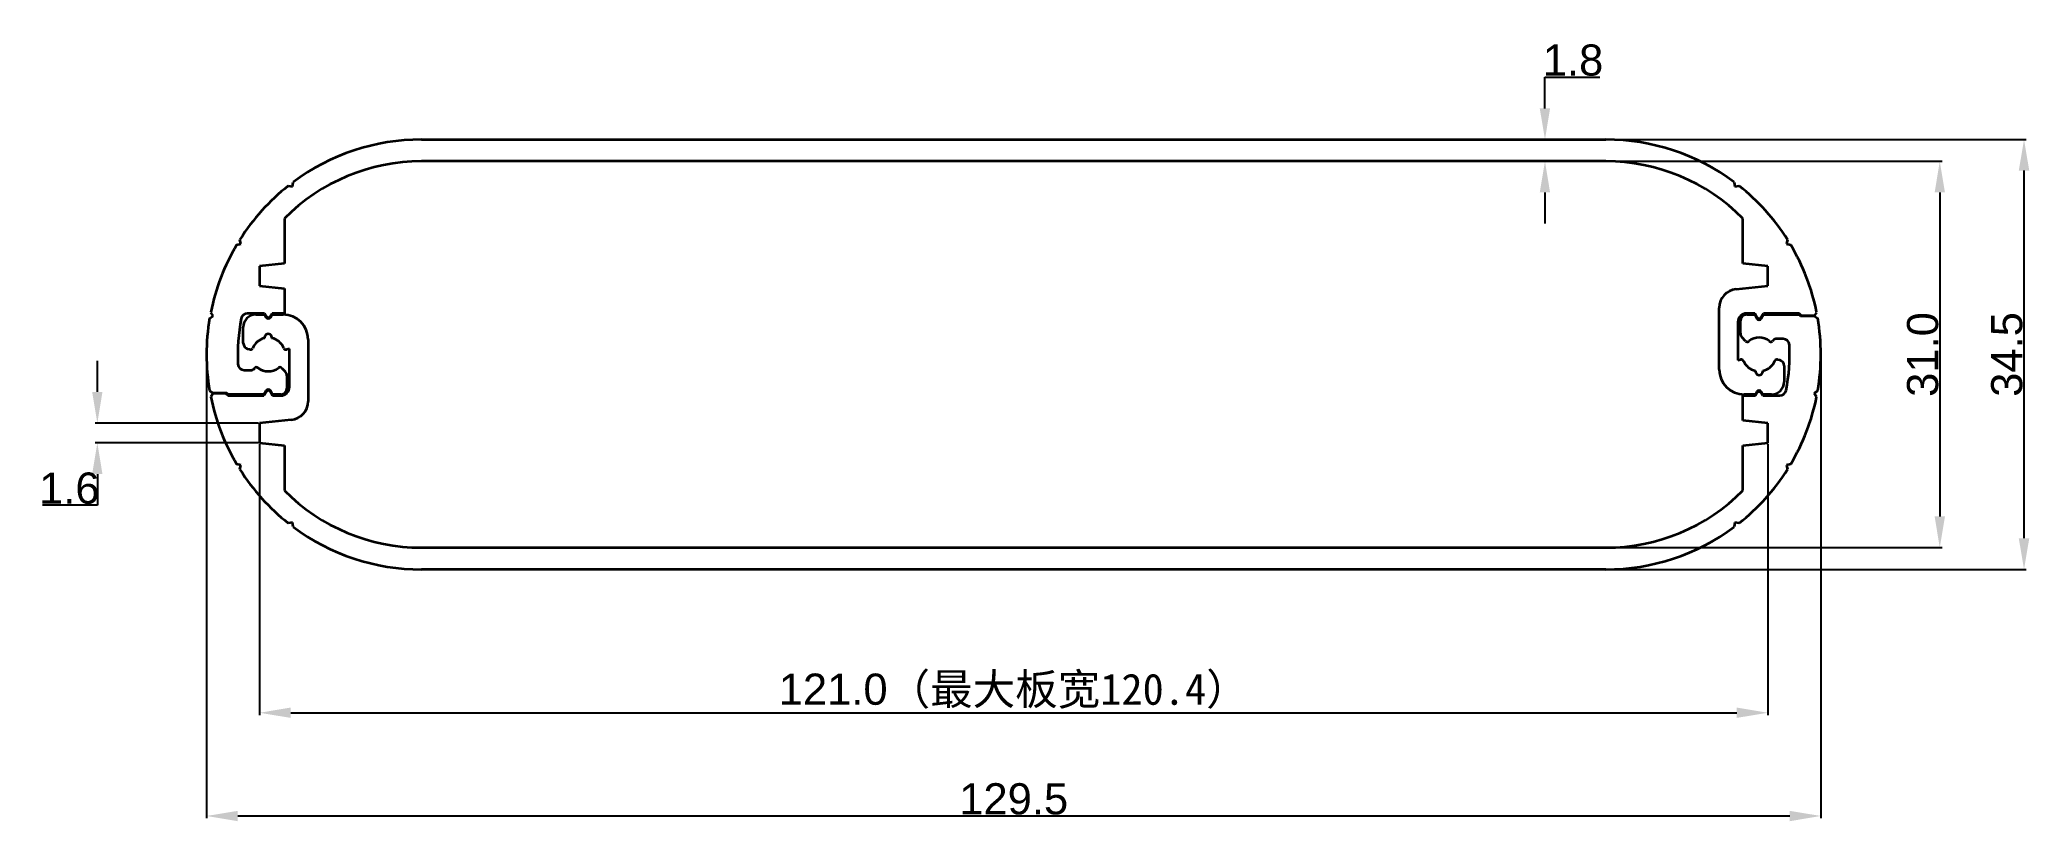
# Model space of a CAD drawing. Header units: inches. Extents: x -120 to 40, y -32 to 31.
import ezdxf

# ---------------------------------------------------------------- set-up
doc = ezdxf.new("R2010")
doc.units = ezdxf.units.IN
doc.header["$MEASUREMENT"] = 0
doc.layers.add('1', color=30, linetype='Continuous')
doc.layers.add('Visible (ISO)', color=7, linetype='Continuous', lineweight=35)
doc.styles.get("Standard").update_dxf_attribs({"font": 'arial.ttf'})
doc.dimstyles.get("Standard").update_dxf_attribs({"dimtxt": 2.5, "dimasz": 2.5, "dimexe": 0.18, "dimexo": 0.0625, "dimgap": 0.09, "dimtad": 1, "dimtoh": 1, "dimdec": 1, "dimzin": 0, "dimdsep": 46, "dimtxsty": 'Standard', "dimcen": 0.09, "dimadec": 0, "dimazin": 0, "dimtfac": 1, "dimtdec": 1, "dimtofl": 0, "dimtmove": 0, "dimatfit": 3, "dimfxl": 1, "dimtolj": 1, "dimtzin": 0, "dimarcsym": 0})

# ---------------------------------------------------------------- blocks, each defined once
blk = doc.blocks.new('*D1')
at = {"color": 0, "lineweight": -2}
for p, q in [((-106.17, 5.68), (-106.17, -31.46)), ((23.33, 5.68), (23.33, -31.46)), ((-103.67, -31.28), (20.83, -31.28))]:
    blk.add_line(p, q, dxfattribs=at)
at = {"color": 0}
for points in [[(-103.67, -30.87), (-103.67, -31.7), (-106.17, -31.28)], [(20.83, -30.87), (20.83, -31.7), (23.33, -31.28)]]:
    blk.add_solid(points, dxfattribs=at)
at = {"layer": 'Defpoints', "color": 0}
for p in [(-106.17, 5.75), (23.33, 5.75), (23.33, -31.28)]:
    blk.add_point(p, dxfattribs=at)
at = {"color": 0, "insert": (-41.42, -29.92), "char_height": 2.5, "attachment_point": 5}
blk.add_mtext('\\A1;129.5', dxfattribs=at)
blk = doc.blocks.new('*D2')
at = {"color": 0, "lineweight": -2}
for p, q in [((2.17, 23), (39.81, 23)), ((39.63, -9), (39.63, 20.5)), ((1.76, -11.5), (39.81, -11.5))]:
    blk.add_line(p, q, dxfattribs=at)
at = {"color": 0}
for points in [[(39.21, 20.5), (40.05, 20.5), (39.63, 23)], [(39.21, -9), (40.05, -9), (39.63, -11.5)]]:
    blk.add_solid(points, dxfattribs=at)
at = {"layer": 'Defpoints', "color": 0}
for p in [(2.11, 23), (39.63, 23), (1.7, -11.5)]:
    blk.add_point(p, dxfattribs=at)
at = {"color": 0, "insert": (38.26, 5.75), "char_height": 2.5, "attachment_point": 5, "rotation": 90}
blk.add_mtext('\\A1;34.5', dxfattribs=at)
blk = doc.blocks.new('*D3')
at = {"color": 0, "lineweight": -2}
for p, q in [((-114.93, 2.75), (-114.93, 5.25)), ((-101.99, 0.25), (-115.11, 0.25)), ((-101.99, -1.35), (-115.11, -1.35)), ((-114.93, -3.85), (-114.93, -6.35)), ((-114.93, -6.35), (-119.34, -6.35))]:
    blk.add_line(p, q, dxfattribs=at)
at = {"color": 0}
for points in [[(-115.35, 2.75), (-114.52, 2.75), (-114.93, 0.25)], [(-115.35, -3.85), (-114.52, -3.85), (-114.93, -1.35)]]:
    blk.add_solid(points, dxfattribs=at)
at = {"layer": 'Defpoints', "color": 0}
for p in [(-101.92, 0.25), (-114.93, -1.35), (-101.92, -1.35)]:
    blk.add_point(p, dxfattribs=at)
at = {"color": 0, "insert": (-117.18, -4.99), "char_height": 2.5, "attachment_point": 5}
blk.add_mtext('\\A1;1.6', dxfattribs=at)
blk = doc.blocks.new('*D4')
at = {"layer": '1', "color": 0, "lineweight": -2}
for p, q in [((-101.92, -1.42), (-101.92, -23.18)), ((19.08, -1.42), (19.08, -23.18)), ((-99.42, -23), (16.58, -23))]:
    blk.add_line(p, q, dxfattribs=at)
at = {"layer": '1', "color": 0}
for points in [[(-99.42, -22.58), (-99.42, -23.41), (-101.92, -23)], [(16.58, -22.58), (16.58, -23.41), (19.08, -23)]]:
    blk.add_solid(points, dxfattribs=at)
at = {"layer": 'Defpoints', "color": 0}
for p in [(-101.92, -1.35), (19.08, -1.35), (19.08, -23)]:
    blk.add_point(p, dxfattribs=at)
at = {"layer": '1', "color": 0, "insert": (-41.42, -21.27), "char_height": 2.5, "attachment_point": 5}
blk.add_mtext('\\A1;121.0{\\fSimSun|b0|i0|c134|p2;（最大板宽120.4）}', dxfattribs=at)
blk = doc.blocks.new('*D5')
at = {"color": 0, "lineweight": -2}
for p, q in [((6.14, 21.25), (33.05, 21.25)), ((32.87, 18.75), (32.87, -7.25)), ((6.14, -9.75), (33.05, -9.75))]:
    blk.add_line(p, q, dxfattribs=at)
at = {"color": 0}
for points in [[(32.46, 18.75), (33.29, 18.75), (32.87, 21.25)], [(32.46, -7.25), (33.29, -7.25), (32.87, -9.75)]]:
    blk.add_solid(points, dxfattribs=at)
at = {"layer": 'Defpoints', "color": 0}
for p in [(6.08, 21.25), (6.08, -9.75), (32.87, -9.75)]:
    blk.add_point(p, dxfattribs=at)
at = {"color": 0, "insert": (31.51, 5.75), "char_height": 2.5, "attachment_point": 5, "rotation": 90}
blk.add_mtext('\\A1;31.0', dxfattribs=at)
blk = doc.blocks.new('*D6')
at = {"color": 0, "lineweight": -2}
for p, q in [((1.2, 25.5), (1.2, 28)), ((1.2, 28), (5.61, 28)), ((1.13, 23), (1.02, 23)), ((1.13, 21.25), (1.02, 21.25)), ((1.2, 18.75), (1.2, 16.25))]:
    blk.add_line(p, q, dxfattribs=at)
at = {"color": 0}
for points in [[(0.78, 25.5), (1.61, 25.5), (1.2, 23)], [(0.78, 18.75), (1.61, 18.75), (1.2, 21.25)]]:
    blk.add_solid(points, dxfattribs=at)
at = {"layer": 'Defpoints', "color": 0}
for p in [(1.2, 23), (1.2, 23), (1.2, 21.25)]:
    blk.add_point(p, dxfattribs=at)
at = {"color": 0, "insert": (3.45, 29.36), "char_height": 2.5, "attachment_point": 5}
blk.add_mtext('\\A1;1.8', dxfattribs=at)

msp = doc.modelspace()

# ---------------------------------------------------------------- linework, layer by layer
at = {"layer": 'Visible (ISO)'}
for p, q in [((-88.92, 23), (6.08, 23)), ((6.08, 21.25), (-88.92, 21.25)), ((-99.62, 19.28), (-99.27, 19.23)), ((-99.27, 19.23), (-99.22, 19.58)), ((16.38, 19.58), (16.42, 19.23)), ((16.42, 19.23), (16.77, 19.28)), ((-99.92, 16.67), (-99.92, 13.05)), ((17.08, 13.05), (17.08, 16.67)), ((-103.76, 14.55), (-103.42, 14.63)), ((-103.42, 14.63), (-103.5, 14.97)), ((20.65, 14.97), (20.57, 14.63)), ((20.57, 14.63), (20.91, 14.55)), ((-99.92, 13.05), (-101.92, 12.85)), ((-101.92, 12.85), (-101.92, 11.25)), ((19.08, 12.85), (17.08, 13.05)), ((19.08, 11.25), (19.08, 12.85)), ((-101.92, 11.25), (-99.92, 11.05)), ((16.53, 10.99), (19.08, 11.25)), ((-99.92, 11.05), (-99.92, 9.05)), ((-105.93, 8.65), (-105.64, 8.85)), ((-105.64, 8.85), (-105.84, 9.13)), ((-101.52, 9.05), (-102.9, 9.05)), ((-102.22, 8.95), (-101.52, 8.95)), ((-101.4, 8.83), (-101.52, 9.05)), ((-101.52, 8.95), (-101.4, 8.73)), ((-100.92, 9.05), (-101.05, 8.83)), ((-101.05, 8.73), (-100.92, 8.95)), ((-99.92, 9.05), (-100.92, 9.05)), ((-100.92, 8.95), (-100.02, 8.95)), ((15.18, 4.55), (15.18, 9.5)), ((16.68, 8.35), (16.68, 5.29)), ((16.88, 7.45), (16.88, 8.45)), ((18.03, 9.05), (17.38, 9.05)), ((17.38, 8.95), (18.03, 8.95)), ((18.2, 8.74), (18.03, 9.05)), ((18.03, 8.95), (18.2, 8.64)), ((18.73, 9.05), (18.55, 8.74)), ((18.55, 8.64), (18.73, 8.95)), ((21.59, 9.05), (18.73, 9.05)), ((18.73, 8.95), (21.59, 8.95)), ((21.79, 8.85), (21.59, 9.05)), ((21.59, 8.95), (21.69, 8.85)), ((21.69, 8.85), (22.79, 8.85)), ((22.79, 8.85), (21.79, 8.85)), ((22.99, 9.13), (22.79, 8.85)), ((22.79, 8.85), (23.08, 8.65)), ((-103.22, 6.66), (-103.22, 7.95)), ((-98.02, 6.95), (-98.02, 1.99)), ((17.29, 6.83), (17.02, 7.1)), ((19.57, 6.94), (19.46, 6.83)), ((20.31, 7), (19.71, 7)), ((-102.71, 6.14), (-102.85, 6.18)), ((-99.52, 6.2), (-99.74, 6.14)), ((-99.52, 3.15), (-99.52, 6.2)), ((16.68, 5.29), (16.89, 5.35)), ((19.86, 5.35), (20.01, 5.31)), ((20.38, 4.83), (20.38, 3.55)), ((-103.15, 4.5), (-102.56, 4.5)), ((-102.41, 4.55), (-102.31, 4.66)), ((-100.14, 4.66), (-99.87, 4.39)), ((-99.72, 4.04), (-99.72, 3.05)), ((-105.64, 2.65), (-105.93, 2.84)), ((-105.84, 2.36), (-105.64, 2.65)), ((-105.64, 2.65), (-104.64, 2.65)), ((-104.54, 2.65), (-105.64, 2.65)), ((-104.64, 2.65), (-104.44, 2.45)), ((-104.44, 2.55), (-104.54, 2.65)), ((-101.57, 2.55), (-104.44, 2.55)), ((-104.44, 2.45), (-101.57, 2.45)), ((-101.4, 2.85), (-101.57, 2.55)), ((-101.57, 2.45), (-101.4, 2.75)), ((-100.87, 2.55), (-101.05, 2.85)), ((-101.05, 2.75), (-100.87, 2.45)), ((-100.22, 2.55), (-100.87, 2.55)), ((-100.87, 2.45), (-100.22, 2.45)), ((17.08, 0.45), (17.08, 2.45)), ((17.08, 2.45), (18.08, 2.45)), ((18.08, 2.55), (17.18, 2.55)), ((18.2, 2.76), (18.08, 2.55)), ((18.08, 2.45), (18.2, 2.66)), ((18.68, 2.55), (18.55, 2.76)), ((18.55, 2.66), (18.68, 2.45)), ((19.38, 2.55), (18.68, 2.55)), ((18.68, 2.45), (20.05, 2.45)), ((23.08, 2.84), (22.79, 2.65)), ((22.79, 2.65), (22.99, 2.36)), ((-99.37, 0.5), (-101.92, 0.25)), ((-101.92, 0.25), (-101.92, -1.35)), ((19.08, 0.25), (17.08, 0.45)), ((19.08, -1.35), (19.08, 0.25)), ((-101.92, -1.35), (-99.92, -1.55)), ((-99.92, -1.55), (-99.92, -5.17)), ((17.08, -1.55), (19.08, -1.35)), ((17.08, -5.17), (17.08, -1.55)), ((-103.42, -3.14), (-103.76, -3.06)), ((-103.5, -3.48), (-103.42, -3.14)), ((20.91, -3.06), (20.57, -3.14)), ((20.57, -3.14), (20.65, -3.48)), ((-99.27, -7.74), (-99.62, -7.79)), ((-99.22, -8.09), (-99.27, -7.74)), ((16.42, -7.74), (16.38, -8.09)), ((16.77, -7.79), (16.42, -7.74)), ((-88.92, -9.75), (6.08, -9.75)), ((6.08, -11.5), (-88.92, -11.5))]:
    msp.add_line(p, q, dxfattribs=at)
for centre, radius, start, end in [((-88.92, 5.75), 17.25, 90, 126.6687), ((6.08, 5.75), 17.25, 53.3313, 90), ((-88.92, 5.75), 15.5, 90, 135.2087), ((6.08, 5.75), 15.5, 44.7913, 90), ((-88.92, 5.75), 17.25, 128.3176, 147.6687), ((6.08, 5.75), 17.25, 32.3313, 51.6824), ((-88.92, 5.75), 17.25, 149.3176, 168.6687), ((6.08, 5.75), 17.25, 11.3313, 30.6824), ((16.68, 9.5), 1.5, 95.7106, 180), ((-88.92, 5.75), 17.25, 170.3176, 189.6824), ((-88.92, 5.75), 14.75, 168.6681, 183.017), ((-102.9, 8.55), 0.5, 90, 168.6681), ((-102.22, 7.95), 1, 90, 180), ((-101.22, 8.93), 0.2, 210, 330), ((-101.22, 8.83), 0.2, 210, 330), ((-100.02, 6.95), 2, 0, 90), ((17.38, 8.35), 0.7, 90, 180), ((17.38, 8.45), 0.5, 90, 180), ((18.38, 8.84), 0.2, 210, 330), ((18.38, 8.74), 0.2, 210, 330), ((6.08, 5.75), 17.25, 350.3176, 9.6824), ((-102.72, 6.66), 0.5, 180, 255), ((-101.22, 5.75), 1.35, 102.7587, 157.5863), ((-101.22, 7.1), 0.3, 353.6206, 186.3794), ((-101.22, 5.75), 1.35, 22.4137, 77.2413), ((17.38, 7.45), 0.5, 180, 225), ((17.43, 6.97), 0.2, 225, 307.5863), ((18.38, 5.75), 1.35, 52.4137, 127.5863), ((19.32, 6.97), 0.2, 232.4137, 315), ((19.71, 6.8), 0.2, 90, 135), ((20.31, 6.5), 0.5, 3.017, 90), ((6.08, 5.75), 14.75, 348.6681, 3.017), ((-103.15, 5), 0.5, 183.017, 270), ((-102.66, 6.34), 0.2, 255, 337.5863), ((-99.79, 6.34), 0.2, 202.4137, 285), ((16.94, 5.15), 0.2, 22.4137, 105), ((18.38, 5.75), 1.35, 202.4137, 257.2413), ((18.38, 5.75), 1.35, 282.7587, 337.5863), ((19.81, 5.15), 0.2, 75, 157.5863), ((19.88, 4.83), 0.5, 0, 75), ((-102.56, 4.7), 0.2, 270, 315), ((-102.17, 4.52), 0.2, 52.4137, 135), ((-101.22, 5.75), 1.35, 232.4137, 307.5863), ((-100.28, 4.52), 0.2, 45, 127.5863), ((-100.22, 4.04), 0.5, 360, 45), ((17.18, 4.55), 2, 180, 270), ((18.38, 4.4), 0.3, 173.6206, 6.3794), ((19.38, 3.55), 1, 270, 0), ((-88.92, 5.75), 17.25, 191.3313, 210.6824), ((-101.22, 2.75), 0.2, 30, 150), ((-101.22, 2.65), 0.2, 30, 150), ((-100.22, 3.15), 0.7, 270, 360), ((-100.22, 3.05), 0.5, 270, 0), ((-99.52, 1.99), 1.5, 275.7106, 0), ((18.38, 2.66), 0.2, 30, 150), ((18.38, 2.56), 0.2, 30, 150), ((20.05, 2.95), 0.5, 270, 348.6681), ((6.08, 5.75), 17.25, 329.3176, 348.6687), ((-88.92, 5.75), 17.25, 212.3313, 231.6824), ((6.08, 5.75), 17.25, 308.3176, 327.6687), ((-88.92, 5.75), 15.5, 224.7913, 270), ((6.08, 5.75), 15.5, 270, 315.2087), ((-88.92, 5.75), 17.25, 233.3313, 270), ((6.08, 5.75), 17.25, 270, 306.6687)]:
    msp.add_arc(centre, radius, start, end, dxfattribs=at)

# ---------------------------------------------------------------- dimensions: what is measured, and where the dimension line sits
for base, p1, p2, angle, picture, middle in [((1.19662015, 22.99522275), (1.19662015, 21.24522275), (1.19662015, 22.99522275), 270, '*D6', (3.44726135, 29.36165522)), ((-114.93, -1.35), (-101.92, 0.25), (-101.92, -1.35), 90, '*D3', (-117.18, -4.99))]:
    dim = msp.add_linear_dim(base=base, p1=p1, p2=p2, angle=angle, dimstyle='Standard')
    dim.commit()
    dim.dimension.update_dxf_attribs({"geometry": picture, "text_midpoint": middle})
for base, p1, p2, angle, picture, middle in [((39.63, 23), (1.7, -11.5), (2.11, 23), 90, '*D2', (39.63, 5.75)), ((32.87, -9.75), (6.08, 21.25), (6.08, -9.75), 270, '*D5', (32.87, 5.75))]:
    dim = msp.add_linear_dim(base=base, p1=p1, p2=p2, angle=angle, dimstyle='Standard')
    dim.commit()
    dim.dimension.update_dxf_attribs({"geometry": picture, "text_midpoint": middle, "dimtype": 160})
dim = msp.add_linear_dim(base=(23.33, -31.28), p1=(-106.17, 5.75), p2=(23.33, 5.75), dimstyle='Standard')
dim.commit()
dim.dimension.update_dxf_attribs({"geometry": '*D1', "text_midpoint": (-41.42, -31.28), "dimtype": 160})
at = {"layer": '1'}
dim = msp.add_linear_dim(base=(19.08, -23), p1=(-101.92, -1.35), p2=(19.08, -1.35), text='<>{\\fSimSun|b0|i0|c134|p2;（最大板宽120.4）}', dimstyle='Standard', dxfattribs=at)
dim.commit()
dim.dimension.update_dxf_attribs({"geometry": '*D4', "text_midpoint": (-41.42, -23), "dimtype": 160})

doc.saveas('drawing.dxf')
